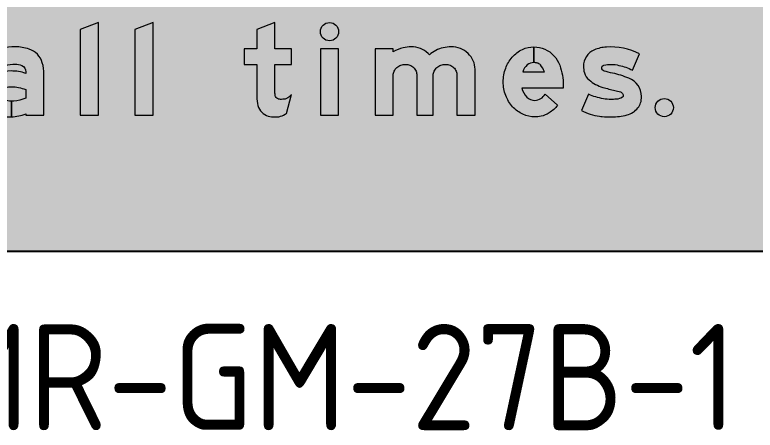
# Model space of a CAD drawing. Header units: millimetres. Extents: x 1969 to 2074, y 2991 to 3097.
# Drawn here: x 2010.91 to 2035.32, y 2990.97 to 3004.66 of the extents above; entities that cross this region are included whole.
import ezdxf

# ---------------------------------------------------------------- set-up
doc = ezdxf.new("R2010")
doc.units = ezdxf.units.MM
doc.layers.add('DIM', color=1, linetype='Continuous')
doc.layers.add('L18', color=4, linetype='Continuous')
doc.layers.add('GSCOLORFILL', color=7, linetype='Continuous', lineweight=0)
doc.layers.add('GSOUTLINE', color=7, linetype='Continuous', lineweight=0)
doc.layers.get('GSOUTLINE').off()
doc.styles.add('T35', font='isocp2.shx', dxfattribs={"height": 3.5})

# ---------------------------------------------------------------- blocks, each defined once
blk = doc.blocks.new('*U400')
at = {"layer": 'GSCOLORFILL', "true_color": 0xf5f5f5, "transparency": 33554687}
blk.add_hatch(color=7, dxfattribs=at).paths.add_polyline_path([(-950.000000000005, -1000), (950.0000000000041, -1000, 0.414213562373095), (1050.000000000004, -900), (1050.000000000004, 900, 0.414213562373095), (950.0000000000041, 1000), (-950.000000000005, 1000, 0.414213562373095), (-1050.000000000005, 900), (-1050.000000000005, -900.0000000000005, 0.414213562373095)])
at = {"layer": 'GSCOLORFILL', "color": 7, "linetype": 'Continuous', "true_color": 0xf5f5f5, "transparency": 33554687}
for points in [[(-950.000000000005, -1000), (950.0000000000041, -1000, 0.414213562373095), (1050.000000000004, -900), (1050.000000000004, 900, 0.414213562373095), (950.0000000000041, 1000), (-950.000000000005, 1000, 0.414213562373095), (-1050.000000000005, 900), (-1050.000000000005, -900.0000000000005, 0.414213562373095), (-950.0000000000055, -1000)], [(-950.000000000005, -1000), (950.0000000000041, -1000, 0.414213562373095), (1050.000000000004, -900), (1050.000000000004, 900, 0.414213562373095), (950.0000000000041, 1000), (-950.000000000005, 1000, 0.414213562373095), (-1050.000000000005, 900), (-1050.000000000005, -900, 0.414213562373095), (-950.0000000000055, -1000)]]:
    blk.add_lwpolyline(points, format="xyb", close=True, dxfattribs=at).dxf.unprotected_set("ltscale", 0)
blk = doc.blocks.new('*U163')
at = {"layer": 'GSCOLORFILL', "linetype": 'Continuous'}
blk.add_hatch(color=0, dxfattribs=at).paths.add_polyline_path([(91.99999999999989, 95.44033577145203), (91.99999999999989, 91.75569963669679, 0.08100507043754805), (59.91953844420409, 96.98738914505502, 0.1014742160753828), (32.92684469106193, 91.45226904517564, 0.1197283995981818), (11.16861765178227, 75.33308504889472, 0.1754854121989099), (0, 44.49098118164371, 0.162185951185596), (9.198205530711505, 16.87991725761773, 0.09962377950152626), (24.24940108183667, 3.435786395090417, 0.1178281433564822), (55.36485303884586, -4.000000000000028, 0.01259221290035344), (60.50437854736413, -3.870543474057882), (60.50437854736418, 30.44590424709844, -0.09643868278043381), (45.49812347970108, 33.36744272502021, -0.3055685730968929), (38, 44.49098118164358, -0.01000308247268235), (38.01449229959674, 45.21530038588774, -0.2881603305628229), (48.24719211376062, 60.13617985242543, -0.1118126494378583), (60.80315011960487, 62.49690242181767, -0.08137338335513948), (92, 56.34782538492402), (92, 36.91597781560395, -0.0720389147267735), (66.20162791964776, 30.85371626019864, -0.03568194688239786), (60.51437854736417, 30.44590549709844), (60.51437854736406, -3.870038894188326, 0.07931235260569526), (92, 2.799999999999983), (92, 0), (132, 0), (132, 90.24413145539907, 0.07131460927379192), (128.4502155484503, 115.0057552505379, 0.247093300969659), (99.29227802593027, 145.1204166717226, 0.07943033779107565), (68.76995305164318, 150.0000000000001, 0.130157360885894), (12.03366872579696, 134.9761925316005), (28.09152440947727, 100.3138559626782, -0.1407932063417405), (68.76995305164307, 112.0000000000001, -0.127608200101516), (83.66512167935822, 108.8781984363012, -0.2849461240288968)])
at = {"layer": 'GSCOLORFILL', "color": 0}
blk.add_lwpolyline([(55.3648530388453, -4.000000000000014, 0.01259221290035482), (60.50437854736413, -3.870543474057854), (60.50437854736418, 30.44590424709844, -0.09643868278043409), (45.49812347970104, 33.36744272502022, -0.3055685730968945), (38, 44.49098118164369, -0.0100030824726959), (38.01449229959678, 45.21530038588883, -0.2881603305628071), (48.24719211376072, 60.13617985242547, -0.1084920170889828), (60.42376644223515, 62.50839828890307, -0.08234480440022278), (92, 56.34782538492404), (92, 36.91597781560394, -0.0720389147267738), (66.20162791964765, 30.8537162601986, -0.03568194688239714), (60.51437854736417, 30.44590549709845), (60.51437854736406, -3.870038894188326, 0.07931235260569527), (92, 2.799999999999986), (92, 0), (132, 0), (132, 90.24413145539917, 0.0713146092737911), (128.4502155484504, 115.0057552505377, 0.2470933009696595), (99.29227802593039, 145.1204166717225, 0.07943033779107607), (68.76995305164314, 150.0000000000001, 0.1301573608858939), (12.03366872579696, 134.9761925316005), (28.09152440947727, 100.3138559626782, -0.1407932063417409), (68.7699530516432, 112.0000000000001, -0.1276082001015154), (83.66512167935826, 108.8781984363012, -0.2849461240288967), (91.99999999999989, 95.44033577145198), (91.99999999999989, 91.7556996366968, 0.0810050704375488), (59.91953844420379, 96.98738914505503, 0.1014742160753588), (32.92684469106766, 91.45226904517807, 0.1197283995982114), (11.16861765178197, 75.33308504889436, 0.1754854121989074), (0, 44.49098118164371, 0.1621859511855917), (9.19820553071105, 16.87991725761833, 0.0996237795015298), (24.24940108183662, 3.435786395090425, 0.1178281433564803)], format="xyb", close=True, dxfattribs=at)
blk = doc.blocks.new('*U164')
at = {"layer": 'GSCOLORFILL', "linetype": 'Continuous'}
blk.add_hatch(color=0, dxfattribs=at).paths.add_polyline_path([(40, 0), (40, 203.5), (0, 188.3275862068966), (0, 0)])
at = {"layer": 'GSCOLORFILL', "color": 0}
blk.add_lwpolyline([(40, 0), (40, 203.5), (0, 188.3275862068966), (0, 0)], close=True, dxfattribs=at)
blk = doc.blocks.new('*U165')
at = {"layer": 'GSCOLORFILL', "linetype": 'Continuous'}
blk.add_hatch(color=0, dxfattribs=at).paths.add_polyline_path([(40, 0), (40, 203.5), (0, 188.3275862068966), (0, 0)])
at = {"layer": 'GSCOLORFILL', "color": 0}
blk.add_lwpolyline([(40, 0), (40, 203.5), (0, 188.3275862068966), (0, 0)], close=True, dxfattribs=at)
blk = doc.blocks.new('*U167')
at = {"layer": 'GSCOLORFILL', "linetype": 'Continuous'}
h = blk.add_hatch(color=0, dxfattribs=at)
edge = h.paths.add_edge_path()
edge.add_line((68, 52.99999999999999), (68, 111.5))
edge.add_line((68, 111.5), (104, 111.5))
edge.add_line((104, 111.5), (104, 146))
edge.add_line((104, 146), (68, 146))
edge.add_line((68, 146), (68, 203.5))
edge.add_line((68, 203.5), (28, 188.3275862068966))
edge.add_line((28, 188.3275862068966), (28, 146))
edge.add_line((28, 146), (0, 146))
edge.add_line((0, 146), (0, 111.5))
edge.add_line((0, 111.5), (28, 111.5))
edge.add_line((28, 111.5), (28, 40.91222565779496))
edge.add_arc((105.6119728999063, 40.91222565779493), 77.61197289990635, 180, 194.8912891711784)
edge.add_arc((62.01507835894704, 29.31908607844212), 32.50000000000001, 194.8912891711785, 254.4117455588816)
edge.add_arc((67.99911414585435, 50.76846925067384), 54.76846925067381, 254.4117455588815, 269.9999999999999)
edge.add_arc((67.99911414585436, 74.87738403534384), 78.87738403534381, 269.9999999999999, 273.6750444684201)
edge.add_arc((70.97179565274702, 28.59536901200752), 32.50000000000014, 273.67504446842, 286.3959137774562)
edge.add_arc((66.71438502593762, 43.06461917661871), 47.58259744113641, 286.3959137774563, 304.2199766953885)
edge.add_line((93.47349185111375, 3.71930457419046), (104, 45.1230310198386))
edge.add_arc((77.67322203170404, 64.75520438853695), 32.84085061886464, 305.21886260935764, 323.28769341919633, ccw=False)
edge.add_arc((87.96206379437113, 50.18003077079084), 14.99999999999994, 279.6926749307471, 305.2188626093572, ccw=False)
edge.add_arc((79.85242513620081, 97.65991957089153), 63.16747948186632, 269.99999999999966, 279.6926749307471, ccw=False)
edge.add_arc((79.85242513620055, 46.53467689908869), 12.04223681006348, 227.9583906473345, 269.9999999999998, ccw=False)
edge.add_arc((79.48930534835361, 46.13198001821947), 11.50000000000001, 189.7433781117018, 227.9583906473347, ccw=False)
edge.add_arc((318.3927246100371, 53.0000000000004), 250.3927246100371, 180.0000000000001, 182.0173209917217, ccw=False)
at = {"layer": 'GSCOLORFILL', "color": 0}
blk.add_lwpolyline([(68, 52.99999999999999), (68, 111.5), (104, 111.5), (104, 146), (68, 146), (68, 203.5), (28, 188.3275862068966), (28, 146), (0, 146), (0, 111.5), (28, 111.5), (28, 40.91222565779496, 0.06506709937490147), (30.6065856351868, 20.96704532054943, 0.2657078142419267), (53.28160140167478, -1.985488351452229, 0.06812167302049194), (67.99911414585432, -3.999999999999972, 0.01603678109164125), (73.0549694018394, -3.837798997471623, 0.05556233446018888), (80.14566944413548, -2.582989502508358, 0.07792932807971858), (93.47349185111375, 3.71930457419046), (104, 45.1230310198386, -0.07900390527946087), (96.61258330922055, 37.92570450929414, -0.1118418647005845), (90.48751418498892, 35.39415574343697, -0.04231750593531342), (79.85242513620051, 34.49244008902522, -0.1855268428217181), (71.78809900688339, 37.59140504424383, -0.1683072020374533), (68.15518566276643, 44.18577063770942, -0.008802450680383007)], format="xyb", close=True, dxfattribs=at)
blk = doc.blocks.new('*U168')
at = {"layer": 'GSCOLORFILL', "linetype": 'Continuous'}
h = blk.add_hatch(color=0, dxfattribs=at)
edge = h.paths.add_edge_path()
edge.add_arc((20, 183.5), 20, 0, 360)
h.paths.add_polyline_path([(0, 0), (40, 0), (40, 146), (0, 146)])
at = {"layer": 'GSCOLORFILL', "color": 0}
blk.add_lwpolyline([(0, 0), (40, 0), (40, 146), (0, 146)], close=True, dxfattribs=at)
blk.add_circle((20, 183.5), 20, dxfattribs=at)
blk = doc.blocks.new('*U169')
at = {"layer": 'GSCOLORFILL', "linetype": 'Continuous'}
h = blk.add_hatch(color=0, dxfattribs=at)
edge = h.paths.add_edge_path()
edge.add_arc((155.7153296264924, 86.99511755650809), 24.5282097319339, 45.82979570204179, 68.0808265539651, ccw=False)
edge.add_arc((156.1420760110529, 87.43440733147503), 23.9157654625298, 23.092845889367595, 45.82979570204162, ccw=False)
edge.add_arc((156.8060842686133, 87.7175328658991), 23.19391573138671, 0, 23.09284588936822, ccw=False)
edge.add_line((180, 87.7175328658991), (180, 0))
edge.add_line((180, 0), (220, 0))
edge.add_line((220, 0), (220, 100.8830320548367))
edge.add_arc((174.0753468275611, 100.8830320548367), 45.92465317243887, 0, 23.93171822373219)
edge.add_arc((170.8242551602883, 99.44019281717675), 49.48153131130478, 23.93171822373218, 46.97501240943499)
edge.add_arc((168.730439071099, 97.19681228199977), 52.55021540077355, 46.97501240943522, 68.8635846861375)
edge.add_arc((167.3745328426901, 93.68953779756492), 56.31046220243508, 68.86358468613724, 90)
edge.add_arc((167.3745328426902, 69.99478146240631), 80.00521853759369, 90.00000000000007, 102.6042796135857)
edge.add_arc((166.6926525247094, 78.0285138763368), 72.0245107674768, 103.4695365311015, 130.8206849945816)
edge.add_arc((82.82425516028852, 99.44019281717684), 49.48153131130454, 41.97494773133587, 46.97501240943514)
edge.add_arc((80.73043907109901, 97.19681228199977), 52.55021540077354, 46.97501240943524, 68.86358468613751)
edge.add_arc((79.37453284269009, 93.68953779756492), 56.31046220243508, 68.86358468613724, 90)
edge.add_arc((79.37453284269016, 69.99478146240604), 80.00521853759396, 90.00000000000006, 102.6042796135857)
edge.add_arc((78.69265252470946, 78.02851387633706), 72.02451076747658, 103.4695365311017, 122.4942570075609)
edge.add_line((40, 138.7772487758923), (40, 146))
edge.add_line((40, 146), (0, 146))
edge.add_line((0, 146), (0, 0))
edge.add_line((0, 0), (40, 0))
edge.add_line((40, 0), (40, 87.71753286589909))
edge.add_arc((60.83417894850335, 87.71753286589907), 20.83417894850335, 154.5282720028093, 180, ccw=False)
edge.add_arc((64.03048830144328, 86.19490705822676), 24.37462847220526, 131.0076349936262, 154.5282720028096, ccw=False)
edge.add_arc((66.09710507856302, 83.81817613339862), 27.52419269484101, 109.80736038530819, 131.0076349936262, ccw=False)
edge.add_arc((67.43949500252643, 80.0910470400427), 31.48569518587881, 89.99999999999977, 109.8073603853079, ccw=False)
edge.add_arc((67.43949500252666, 86.30962031839456), 25.26712190752694, 68.08082655396498, 90.00000000000028, ccw=False)
edge.add_arc((67.71532962649229, 86.99511755650809), 24.52820973193397, 45.82979570204162, 68.08082655396481, ccw=False)
edge.add_arc((68.1420760110529, 87.43440733147501), 23.91576546252978, 23.09284588936771, 45.82979570204168, ccw=False)
edge.add_arc((68.80608426861329, 87.7175328658991), 23.19391573138671, 0, 23.09284588936822, ccw=False)
edge.add_line((92, 87.7175328658991), (92, 0))
edge.add_line((92, 0), (128, 0))
edge.add_line((128, 0), (128, 87.71753286589909))
edge.add_arc((148.8341789485033, 87.71753286589919), 20.83417894850334, 154.5282720028097, 180.0000000000003, ccw=False)
edge.add_arc((152.0304883014433, 86.19490705822646), 24.37462847220541, 131.0076349936256, 154.528272002809, ccw=False)
edge.add_arc((154.0971050785631, 83.81817613339872), 27.52419269484096, 109.80736038530841, 131.0076349936264, ccw=False)
edge.add_arc((155.4394950025264, 80.09104704004267), 31.48569518587882, 89.99999999999977, 109.8073603853079, ccw=False)
edge.add_arc((155.4394950025266, 86.30962031839454), 25.26712190752696, 68.08082655396493, 90.00000000000011, ccw=False)
at = {"layer": 'GSCOLORFILL', "color": 0}
blk.add_lwpolyline([(164.8716674585635, 109.7502169884754, -0.09739464939670292), (172.8063946356061, 104.5885415981205, -0.0995354279343683), (178.1414826297246, 96.81470296034922, -0.1011039461656411), (180, 87.7175328658991), (180, 0), (220, 0), (220, 100.8830320548367, 0.1048030179721755), (216.0518361595565, 119.5122594239381, 0.1008855307406954), (204.5863575327339, 135.6139731601839, 0.09579836817007242), (187.6795049501371, 146.2116879931507, 0.09248737428302214), (167.3745328426901, 150, 0.05505205982243612), (149.9161032513398, 148.0719114650645, 0.1199117204326835), (119.6106725914451, 132.5337183696518, 0.02182035996796309), (116.5863575327339, 135.6139731601839, 0.09579836817007242), (99.67950495013713, 146.2116879931507, 0.09248737428302214), (79.37453284269009, 150, 0.05505205982243612), (61.91610325133973, 148.0719114650645, 0.08320220139569866), (40, 138.7772487758923), (40, 146), (0, 146), (0, 0), (40, 0), (40, 87.71753286589909, -0.1116012735434615), (42.02513207801013, 96.67759805996153, -0.102989975481698), (48.03684201390564, 104.5885415981205, -0.09276840372104522), (56.77029056251172, 109.7139617844638, -0.08664174293623021), (67.43949500252654, 111.5767422259215, -0.09593311806680128), (76.87166745856348, 109.7502169884755, -0.09739464939670292), (84.80639463560613, 104.5885415981205, -0.0995354279343683), (90.14148262972458, 96.81470296034922, -0.1011039461656411), (92, 87.7175328658991), (92, 0), (128, 0), (128, 87.71753286589909, -0.1116012735434615), (130.0251320780101, 96.67759805996153, -0.102989975481698), (136.0368420139057, 104.5885415981205, -0.09276840372104506), (144.7702905625117, 109.7139617844638, -0.08664174293623021), (155.4394950025265, 111.5767422259215, -0.09593311806680128)], format="xyb", close=True, dxfattribs=at)
blk = doc.blocks.new('*U170')
at = {"layer": 'GSCOLORFILL', "linetype": 'Continuous'}
h = blk.add_hatch(color=0, dxfattribs=at)
edge = h.paths.add_edge_path()
edge.add_arc((69.51094197863642, 58.93000642673971), 62.9300064267397, 245.3524198280531, 269.9999999999999, ccw=False)
edge.add_arc((72.63933568098416, 65.74804630435064), 70.43150727187609, 222.073813879283, 245.3524198280533, ccw=False)
edge.add_arc((77.51231266798086, 70.14707514339402), 76.99636518675396, 200.5021246928769, 222.0738138792829, ccw=False)
edge.add_arc((85.14194428798147, 73.00000000000018), 85.14194428798149, 180.0000037301732, 200.5021246928769, ccw=False)
edge.add_arc((87.76867725509986, 72.99998880735697), 87.76867725509987, 160.0694722126277, 179.9999963119301, ccw=False)
edge.add_arc((77.81888288118054, 76.60776129168887), 77.18499026133541, 138.8014776948188, 160.0694722126275, ccw=False)
edge.add_arc((71.47230434682477, 82.1634816811312), 68.75023548491123, 115.32243421330139, 138.8014776948188, ccw=False)
edge.add_arc((67.40488682021514, 90.7594570579587), 59.24052055675507, 90.00000000000011, 115.3224342133012, ccw=False)
edge.add_line((67.4048868202151, 149.9999776147138), (67.40488682021504, 115.5))
edge.add_arc((67.40488682021505, 92.3147617089057), 23.18523829109428, 90.00000000000004, 129.2085956193348)
edge.add_arc((73.06702104089976, 86.30983722453084), 31.42300914462551, 130.2868481129732, 163.077719365007)
edge.add_line((43.00461354202127, 95.45626598523268), (90.38549341939148, 95.45626598523268))
edge.add_arc((52.74761479171672, 83.17935105482259), 39.58955099265591, 18.06555415785629, 43.33061273274367)
edge.add_arc((70.63420727500568, 100.0528755045983), 14.99999999999996, 43.3306127327434, 74.23414554342109)
edge.add_arc((67.40488682021513, 88.6146850335641), 26.88531496643589, 74.23414554342149, 89.97868881919163)
edge.add_line((67.41488682021509, 115.4999981402486), (67.41488682021509, 149.9999767706969))
edge.add_arc((67.40488682021511, 90.75945705795863), 59.24052055675513, 66.24132462757171, 89.99032827881211, ccw=False)
edge.add_arc((65.90311263088859, 88.40713072376718), 61.99999999999999, 19.990107920803098, 65.8469214734098, ccw=False)
edge.add_arc((2.000000000000043, 65.16079346208295), 130, 0, 19.990107920803098, ccw=False)
edge.add_line((132, 65.16079346208295), (132, 59.45626598523268))
edge.add_line((132, 59.45626598523268), (40.72380685113512, 59.45626598523268))
edge.add_arc((79.1502063285293, 67.93769328603152), 39.35127425960962, 192.446693405701, 226.289291064396)
edge.add_arc((69.85773911993658, 58.38709549362954), 26.02674593399157, 226.5475580031422, 269.2365315043568)
edge.add_arc((67.56222244513611, 60.99956596297852), 28.70313368140413, 273.8929323668316, 328.2837947233499)
edge.add_line((91.97890056262634, 45.90997641125676), (119.3616618950978, 21.66751851973623))
edge.add_arc((60.72839463861946, 67.6041252104245), 74.48511168968331, 302.59103158947534, 321.9228496470552, ccw=False)
edge.add_arc((71.2238339754233, 51.18720312719249), 54.99999999999982, 282.4742802128862, 302.59103158947516, ccw=False)
edge.add_arc((69.51094197863644, 58.93000642673961), 62.9300064267396, 269.9999999999999, 282.47428021288624, ccw=False)
at = {"layer": 'GSCOLORFILL', "color": 0}
blk.add_lwpolyline([(69.51094197863631, -3.999999999999993, -0.1079619072312502), (43.2668823086612, 1.733546388479652, -0.1019228298705658), (20.35928353887792, 18.55277784863587, -0.09440319960942407), (5.392958702656699, 43.17970531249913, -0.08969677617579692), (1.70530256582424e-13, 72.99999445693578, -0.08718320545468168), (5.256761353426839, 102.9186191460794, -0.09306643867387995), (19.74243426452929, 127.4472030443272, -0.1028065678962481), (42.06701566231183, 144.3078609652724, -0.1109417910759313), (67.4048868202151, 149.9999776147138), (67.40488682021504, 115.5, 0.1727686174700961), (52.74844151225409, 110.2798357568904, 0.1440615427713923), (43.00461354202127, 95.45626598523268), (90.38549341939148, 95.45626598523268, 0.1106883683500328), (81.54530066298446, 110.3459819880077, 0.1356653380362669), (74.70980871751306, 114.4885768343512, 0.06880680822069957), (67.41488682021509, 115.4999981402486), (67.41488682021509, 149.9999767706969, -0.1039970857664943), (91.27202029761679, 144.9793723604305, -0.2028017523414576), (124.1677153237576, 109.6023205800086, -0.0874451709761443), (132, 65.16079346208295), (132, 59.45626598523268), (40.72380685113512, 59.45626598523268, 0.1487489359934952), (51.95778614312979, 39.49309678132271, 0.1884502669332367), (69.51094197863688, 32.36266013653999, 0.241883257341195), (91.97890056262634, 45.90997641125676), (119.3616618950978, 21.66751851973623, -0.08455159468045045), (100.8489740678881, 4.847683551545018, -0.08800200969828328), (83.10390755337193, -2.514415580091438, -0.05448312901681575)], format="xyb", close=True, dxfattribs=at)
blk = doc.blocks.new('*U171')
at = {"layer": 'GSCOLORFILL', "linetype": 'Continuous'}
h = blk.add_hatch(color=0, dxfattribs=at)
edge = h.paths.add_edge_path()
edge.add_arc((57.04809869947276, 119.8328805938402), 123.5321927724528, 242.4961932683436, 261.8694965575901)
edge.add_arc((53.71998100542415, 96.53722157130275), 100.0000000000024, 261.8694965575902, 265.1519738482694)
edge.add_arc((66.21862231920029, 241.6474585865565), 245.6474585865565, 265.107608171087, 270.0000000000001)
edge.add_arc((66.21862231920042, 131.9747102902726), 135.9747102902726, 270, 284.4435322635993)
edge.add_arc((87.2590612707279, 46.34088427169955), 47.80953013638941, 285.6226736631587, 320.3523653819187)
edge.add_arc((101.1805741564732, 35.22608435564997), 29.99999999999998, 319.7323865260209, 343.6226527274166)
edge.add_arc((81.80400426282898, 40.92059556639213), 50.19601244732598, 343.6226527274163, 359.9999999999994)
edge.add_arc((89.00001671015495, 40.92059556639154), 43.00000000000001, 1.893539531289907e-14, 69.18818315342611)
edge.add_arc((16.05241641888303, -138.5133822483264), 236.6861660067048, 68.11449460139696, 77.23401985654974)
edge.add_arc((94.51345069635283, 239.4277879376127), 149.4137513972377, 252.5527129735471, 259.9161950224817, ccw=False)
edge.add_arc((51.47063191465703, 103.6643462865297), 6.999999999999889, 179.9999999999987, 255.4747783885001, ccw=False)
edge.add_arc((50.47063191465716, 103.6643462865299), 6.000000000000028, 102.54264727027169, 179.9999999999999, ccw=False)
edge.add_arc((65.64780095031338, 42.10628842555992), 69.40000000000022, 89.99999999999989, 103.73705193554952, ccw=False)
edge.add_arc((65.64780095031372, 45.79820099565288), 65.70808742990727, 75.32981732184709, 90.00000000000023, ccw=False)
edge.add_arc((61.02696965695392, 2.524341248836961), 108.9348976843505, 61.960118961990474, 78.7448742602677, ccw=False)
edge.add_line((112.2357431799014, 98.6725260875295), (127.765396080293, 134.3226644606046))
edge.add_arc((64.10131200426957, 12.89460858794806), 137.105391412052, 62.33221629363134, 93.9600594258144)
edge.add_arc((60.58404460477583, 66.43598350916228), 83.44915727455098, 94.08965739914548, 112.8040930515216)
edge.add_arc((43.43278835085897, 107.2290521135412), 39.19715124941032, 112.8040930515213, 179.9999999999999)
edge.add_arc((51.05550185413682, 107.229052113541), 46.81986475268818, 179.9999999999997, 197.7033940085153)
edge.add_arc((39.79538488486676, 103.6347554354414), 34.99999999999996, 197.7033940085154, 228.9800530521989)
edge.add_arc((67.94885695159381, 135.9988574342928), 77.89583998016634, 228.9800530521987, 254.4046679698572)
edge.add_arc((180.6814777892678, 523.286242251045), 481.25292436943, 253.8732627195755, 257.1126817232802)
edge.add_arc((23.27666724641634, -155.9827217344985), 216.0210395275996, 73.25621887920119, 76.59824136527482, ccw=False)
edge.add_arc((82.13062099668643, 41.27101212237104), 10.18575544192083, 28.380935658022793, 70.61944541562929, ccw=False)
edge.add_arc((84.50556633552358, 43.06024042338811), 7.259455561422927, -6.821210263296962e-13, 24.864253273064094, ccw=False)
edge.add_arc((87.14026439805514, 43.06024042338805), 4.62475749889137, 305.9611071235292, 359.99999999999966, ccw=False)
edge.add_arc((75.22760905289778, 62.12064011164888), 27.09249869824658, 271.5940234921716, 302.6799450747393, ccw=False)
edge.add_arc((64.94135319761187, 148.6960069178715), 114.1922925204953, 270, 275.54791453290073, ccw=False)
edge.add_arc((64.9413531976119, 125.4779451809503), 90.97423078357409, 259.298160210608, 270, ccw=False)
edge.add_arc((65.77137398291288, 153.4567410203305), 118.7013581719851, 244.9593251638854, 261.41282890968307, ccw=False)
edge.add_line((15.52965290039157, 45.91241576539187), (5.684341886080801e-14, 10.2622773923169))
at = {"layer": 'GSCOLORFILL', "color": 0}
blk.add_lwpolyline([(5.684341886080801e-14, 10.2622773923169, 0.0847339050038457), (39.57715238664395, -2.457628793048443, 0.01432348851223868), (45.26867214772892, -3.105015349554833, 0.02135032962812063), (66.21862231920045, -4, 0.06310536671966191), (100.1342132484514, 0.2976259876374812, 0.1527075565803294), (124.071588358597, 15.83532705228083, 0.1046201662672657), (129.9633399784606, 26.76721967789148, 0.07158154296650225), (132.000016710155, 40.92059556639155, 0.3114087542038766), (104.2779062178993, 81.11494955036741, 0.03981245015694775), (68.35282961608164, 92.32207421006899, -0.03214031166382581), (49.71498880493823, 96.88808498170275, -0.3417662096246649), (44.47063191465713, 103.6643462865299, -0.3514561393354569), (49.16763444178665, 109.5211540847843, -0.06001108108311035), (65.64780095031347, 111.5062884255601, -0.06409831628663638), (82.28867201293883, 109.3641837535197, -0.07336853364636661), (112.2357431799014, 98.6725260875295), (127.765396080293, 134.3226644606046, 0.138885296741723), (54.63266828484393, 149.6726519295844, 0.0818391088294697), (28.24069999400078, 143.362376309172, 0.3018983132132873), (4.235637101448646, 107.2290521135412, 0.07739963479117314), (6.452863445709056, 92.99162318599028, 0.1373237408913014), (16.82412420338716, 77.22791573994759, 0.1113931483884311), (47.00723421257834, 60.97079386290355, 0.01413557325089771), (73.34554027579202, 54.15579799035581, -0.01458335771775569), (85.5106722244692, 50.87959514070334, -0.186415696591001), (91.09211770660357, 46.11262245786521, -0.1089184394422165), (91.76502189694651, 43.06024042338802, -0.240258249844662), (89.8560882572728, 39.31688862463122, -0.1364758940213938), (75.9812510998998, 35.03862561162538, -0.02421207337799446), (64.94135319761187, 34.5037143973762, -0.0467295542745229), (48.04760526388586, 36.08604427592016, -0.07191554887824611), (15.52965290039157, 45.91241576539187)], format="xyb", close=True, dxfattribs=at)
blk = doc.blocks.new('*U172')
at = {"layer": 'GSCOLORFILL', "linetype": 'Continuous'}
blk.add_hatch(color=0, dxfattribs=at).paths.add_polyline_path([(40, 16.5, 1), (0, 16.5, 1)])
at = {"layer": 'GSCOLORFILL', "color": 0}
blk.add_circle((20, 16.5), 20, dxfattribs=at)
blk = doc.blocks.new('*U151')
at = {"layer": 'GSOUTLINE', "color": 28, "true_color": 0x0a0a0a}
for name, p, xscale, yscale, zscale in [('*U164', (641.4000000000001, 3.159588741800171e-15), 0.3, 0.3, 0.3), ('*U165', (677.4000000000001, 3.159588741800171e-15), 0.3, 0.3, 0.3), ('*U167', (749.4000000000001, 4.629164900776995e-15), 0.3, 0.3, 0.3), ('*U168', (799.8000000000002, 4.629164900776995e-15), 0.3, 0.3, 0.3), ('*U163', (577.8000000000001, 3.159588741800171e-15), 0.3, 0.3, 0.3), ('*U169', (835.8000000000002, 4.629164900776995e-15), 0.3, 0.3, 0.3), ('*U170', (920.4000000000002, 4.629164900776995e-15), 0.3000000000000003, 0.3000000000000003, 0.3000000000000003), ('*U171', (972.0000000000002, 4.629164900776995e-15), 0.2999999620223798, 0.3, 0.2999999620223798), ('*U172', (1020.6, 4.629164900776995e-15), 0.2999999999999992, 0.2999999999999992, 0.2999999999999992)]:
    blk.add_blockref(name, p, dxfattribs=dict(at, xscale=xscale, yscale=yscale, zscale=zscale))
blk = doc.blocks.new('*U150')
at = {"layer": 'GSOUTLINE'}
blk.add_blockref('*U151', (0, 0), dxfattribs=at)

msp = doc.modelspace()

# ---------------------------------------------------------------- linework, layer by layer
at = {"layer": 'L18'}
msp.add_lwpolyline([(1974.046129431853, 3096.850439407066), (2069.046129431853, 3096.850439407066, -0.414213562373095), (2074.046129431853, 3091.850439407066), (2074.046129431853, 3001.850439407066, -0.414213562373095), (2069.046129431853, 2996.850439407066), (1974.046129431853, 2996.850439407066, -0.414213562373095), (1969.046129431853, 3001.850439407066), (1969.046129431853, 3091.850439407066, -0.414213562373095)], format="xyb", close=True, dxfattribs=at)

# ---------------------------------------------------------------- block references
at = {"xscale": 0.05, "yscale": 0.05, "zscale": 0.05}
msp.add_blockref('*U150', (1980.996129431853, 3001.350439407066), dxfattribs=at)
at = {"layer": 'DIM', "xscale": 0.05, "yscale": 0.05, "zscale": 0.05}
msp.add_blockref('*U400', (2021.546129431853, 3046.850439407066), dxfattribs=at)

# ---------------------------------------------------------------- texts
at = {"layer": 'DIM', "color": 3, "insert": (2021.512998896052, 2994.465439407066), "char_height": 3.5, "width": 16.42482756211029, "attachment_point": 2, "style": 'T35'}
msp.add_mtext('MR-GM-27B-1', dxfattribs=at)

doc.saveas('drawing.dxf')
